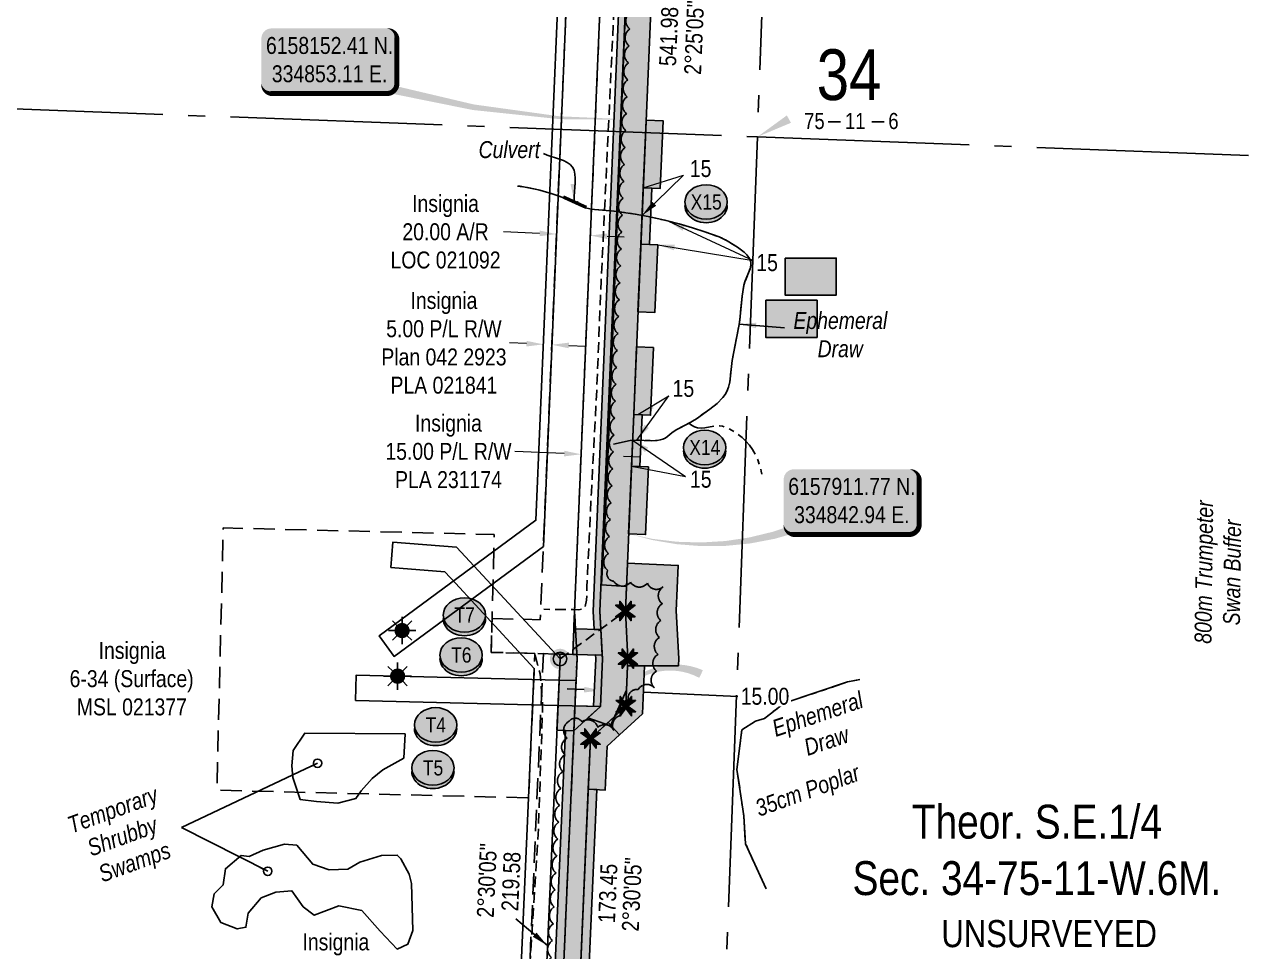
# Model space of a CAD drawing. Extents: x 333963 to 343562, y 6155611 to 6162191.
# Drawn here: x 334486 to 335210, y 6157664 to 6158211 of the extents above; entities that cross this region are included whole.
import ezdxf
from ezdxf.enums import TextEntityAlignment as Align

# ---------------------------------------------------------------- set-up
doc = ezdxf.new("R2010")
doc.units = 0
doc.header["$LTSCALE"] = 5
doc.header["$PDSIZE"] = 0.5
for name, pattern in [('0', [1, 1, 0]), ('DASHDOT2', [12.7, 6.35, -3.175, 0, -3.175]), ('foc-ACCESSROAD', [3.75, 2.5, -1.25]), ('foc-QUARTERLINE', [33, 25, -3, 2, -3]), ('foc-TIELINE', [1.875, 1.25, -0.625]), ('foc-TOPO-ephemeral', [6.25, 3.125, -0.625, 0.625, -0.625, 0.625, -0.625]), ('UG_PIPE', [1.875, 1.25, -0.625])]:
    doc.linetypes.add(name, pattern=pattern)
doc.layers.get('Defpoints').update_dxf_attribs({"color": 9})
for name, color, linetype in [('10', 1, 'Continuous'), ('9', 3, 'Continuous'), ('AS-PIPE-UG', 44, 'UG_PIPE'), ('AS-UNDERLAY-H', 141, 'Continuous'), ('AS-WILDLIFE', 131, 'DASHDOT2'), ('C-SYMBOL', 7, 'Continuous'), ('DETAIL-T', 7, 'Continuous'), ('F-AR', 190, 'foc-ACCESSROAD'), ('F-RW', 190, 'Continuous'), ('F-WS', 190, 'foc-ACCESSROAD'), ('F-WS-S', 8, 'Continuous'), ('Field_Culvert', 7, 'Continuous'), ('L-BD', 7, 'Continuous'), ('L-BD1', 253, 'Continuous'), ('L-MON', 1, 'Continuous'), ('L-QSEC', 8, 'foc-QUARTERLINE'), ('L-SECLBL', 7, 'Continuous'), ('L-TIE', 7, 'foc-TIELINE'), ('L-UNS-T', 3, 'Continuous'), ('P-CROSSINGS', 250, 'Continuous'), ('P-PROPOSED', 10, 'Continuous'), ('P-PROPOSED-H', 21, 'Continuous'), ('P-TEMP-BLUE', 146, 'Continuous'), ('P-TXT', 4, 'Continuous'), ('P-WORKAREA', 113, 'Continuous'), ('P-WORKAREA-H', 111, 'Continuous'), ('T-BUSH', 110, '0'), ('T-BUSH-T', 110, 'Continuous'), ('T-DRAW', 143, 'foc-TOPO-ephemeral'), ('T-WATER-T', 170, 'Continuous'), ('WETLAND', 143, 'Continuous'), ('WETLAND-T', 146, 'Continuous')]:
    doc.layers.add(name, color=color, linetype=linetype)
for name, color, linetype, lineweight in [('AS-GENERAL', 48, 'Continuous', 18), ('F-AR-T', 190, 'Continuous', 9), ('F-RW-T', 190, 'Continuous', 9), ('T-TEXT', 48, 'Continuous', 18), ('T-TIE-T', 201, 'Continuous', 18)]:
    doc.layers.add(name, color=color, linetype=linetype, lineweight=lineweight)
doc.layers.add('P-EXISTINGCUT', color=125, linetype='Continuous', plot=False)
doc.layers.add('P-TEMP-BLUE-H', color=7, linetype='Continuous', true_color=0x99e6ff)
doc.styles.add('175L', font='ARIALN.TTF', dxfattribs={"height": 20})
doc.styles.add('80', font='ARIALN.TTF', dxfattribs={"height": 10})
doc.styles.add('80CG', font='ARIALN.TTF', dxfattribs={"height": 10})
doc.styles.add('80L', font='ARIALN.TTF', dxfattribs={"height": 10})
doc.styles.add('80LS', font='ARIALNI.TTF', dxfattribs={"height": 10})
doc.styles.add('Crossing', font='ARIALN.TTF', dxfattribs={"height": 10})
doc.styles.add('foc-LtypeFont', font='ARIALN.TTF', dxfattribs={"height": 7.35})
doc.styles.add('SIMPLEX', font='ARIALN.TTF')
doc.styles.get("Standard").update_dxf_attribs({"font": 'ARIALN.TTF'})
doc.linetypes.add('foc-TOPO-flowdirection-NOLINE', pattern='A,0,[">",foc-LtypeFont,S=0.3,R=0,X=0,Y=-0.945],-20,[">",foc-LtypeFont,S=0.3,R=0,X=0,Y=-0.945],0', length=20)
doc.dimstyles.new('Compass 5 000', dxfattribs={"dimscale": 5, "dimtxt": 9, "dimasz": 2, "dimexe": 0.2, "dimexo": 0.0625, "dimgap": 0.5, "dimtad": 0, "dimtih": 1, "dimtoh": 1, "dimzin": 0, "dimdsep": 46, "dimtxsty": '80CG', "dimcen": 0.1, "dimse1": 1, "dimse2": 1, "dimclrd": 256, "dimclrt": 256, "dimaunit": 1, "dimadec": 4, "dimazin": 0, "dimtfac": 0.06, "dimtofl": 0, "dimtmove": 0, "dimatfit": 1, "dimfxl": 0.2, "dimtolj": 1, "dimtzin": 0, "dimlwd": -1, "dimarcsym": 0})

# ---------------------------------------------------------------- blocks, each defined once
blk = doc.blocks.new('L-SECLBL')
at = {"layer": '9', "color": 7}
for p, q in [((-5.08, -27.83), (-12.29, -27.83)), ((20.7, -27.83), (13.5, -27.83))]:
    blk.add_line(p, q, dxfattribs=at)
at = {"layer": '10', "color": 2, "style": 'SIMPLEX'}
blk.add_attdef('SEC', text='', height=30, dxfattribs=at).set_placement((0, 0), align=Align.MIDDLE)
at = {"layer": '10', "color": 5, "style": '80L'}
blk.add_attdef('TWP', text='', height=9.5, dxfattribs=at).set_placement((-14.43, -27.37), align=Align.MIDDLE_RIGHT)
blk.add_attdef('RGE', text='', height=9.5, dxfattribs=at).set_placement((3.62, -27.37), align=Align.MIDDLE_CENTER)
blk.add_attdef('MER', text='', height=9.5, dxfattribs=at).set_placement((23.17, -27.37), align=Align.MIDDLE_LEFT)
blk = doc.blocks.new('fdia')
at = {"color": 255, "const_width": 1}
blk.add_lwpolyline([(-0.5, 0, 1), (0.5, 0, 1)], format="xyb", close=True, dxfattribs=at)
blk = doc.blocks.new('Fdiaa')
blk.add_blockref('fdia', (0, 0))
blk = doc.blocks.new('fdib')
at = {"color": 1, "const_width": 1.6}
blk.add_lwpolyline([(-0.4, 0, 1), (0.4, 0, 1)], format="xyb", close=True, dxfattribs=at)
at = {"color": 1}
blk.add_circle((0, 0), 0.8, dxfattribs=at)
blk = doc.blocks.new('Fdibb')
blk.add_blockref('fdib', (0, 0))
blk = doc.blocks.new('fdicc')
for name in ['Fdibb', 'Fdiaa']:
    blk.add_blockref(name, (0, 0))
blk = doc.blocks.new('FDI')
blk.add_blockref('fdicc', (0, 0))
blk = doc.blocks.new('*D63')
at = {"layer": 'Defpoints', "color": 0, "transparency": 16777216}
for p in [(334820.32, 6158086.84), (334798.81, 6158051.42), (334818.79, 6158050.57)]:
    blk.add_point(p, dxfattribs=at)
at = {"layer": 'F-AR-T', "transparency": 16777216}
for p, q in [((334790.35, 6158088.11), (334769.08, 6158089)), ((334830.31, 6158086.42), (334840.3, 6158086))]:
    blk.add_line(p, q, dxfattribs=at)
for points in [[(334790.42, 6158089.77), (334790.28, 6158086.44), (334800.34, 6158087.68)], [(334830.38, 6158088.08), (334830.24, 6158084.75), (334820.32, 6158086.84)]]:
    blk.add_solid(points, dxfattribs=at)
at = {"layer": 'F-AR-T', "transparency": 16777216, "insert": (334734.81, 6158089), "char_height": 10, "attachment_point": 5, "style": '80CG'}
blk.add_mtext('\\A1;Insignia\\P20.00 A/R\\PLOC 021092', dxfattribs=at)
blk = doc.blocks.new('*D64')
at = {"layer": 'Defpoints', "color": 0, "transparency": 16777216}
for p in [(334797.58, 6158022.34), (334790.98, 6157984.38), (334795.97, 6157984.16)]:
    blk.add_point(p, dxfattribs=at)
at = {"layer": 'F-RW-T', "transparency": 16777216}
for p, q in [((334782.6, 6158022.98), (334772.61, 6158023.4)), ((334807.57, 6158021.92), (334817.57, 6158021.5))]:
    blk.add_line(p, q, dxfattribs=at)
for points in [[(334782.67, 6158024.64), (334782.53, 6158021.31), (334792.59, 6158022.56)], [(334807.64, 6158023.59), (334807.5, 6158020.26), (334797.58, 6158022.34)]]:
    blk.add_solid(points, dxfattribs=at)
at = {"layer": 'F-RW-T', "transparency": 16777216, "insert": (334733.87, 6158023.4), "char_height": 10, "attachment_point": 5, "style": '80CG'}
blk.add_mtext('\\A1;Insignia\\P5.00 P/L R/W\\PPlan 042 2923\\PPLA 021841', dxfattribs=at)
blk = doc.blocks.new('GAS')
h = blk.add_hatch(color=255)
h.dxf.hatch_style = 1
edge = h.paths.add_edge_path()
edge.add_arc((0, 0), 0.9, 0, 360)
for p, q in [((0, 0.81), (0, 1.62)), ((-0.81, 0), (-1.62, 0)), ((-0.57, 0.57), (-1.14, 1.14)), ((0.57, 0.57), (1.14, 1.14)), ((1.62, 0), (0.81, 0)), ((-0.57, -0.57), (-1.14, -1.14)), ((0, -0.81), (0, -1.62)), ((1.14, -1.14), (0.57, -0.57))]:
    blk.add_line(p, q)
blk.add_circle((0, 0), 0.8)
blk = doc.blocks.new('TEMP')
h = blk.add_hatch(color=255)
h.dxf.hatch_style = 1
h.paths.add_polyline_path([(0, 0.25), (-0.67, 1.15), (-0.67, 0.67), (-1.15, 0.67), (-0.25, 0), (-1.15, -0.67), (-0.67, -0.67), (-0.67, -1.15), (0, -0.25), (0.67, -1.15), (0.67, -0.67), (1.15, -0.67), (0.25, 0), (1.15, 0.67), (0.67, 0.67), (0.67, 1.15)])
h.paths.add_polyline_path([(0.57, 0.85), (0.57, 0.57), (0.85, 0.57), (0.08, 0), (0.85, -0.57), (0.57, -0.57), (0.57, -0.85), (0, -0.08), (-0.57, -0.85), (-0.57, -0.57), (-0.85, -0.57), (-0.08, 0), (-0.85, 0.57), (-0.57, 0.57), (-0.57, 0.85), (0, 0.08)], flags=16)
h = blk.add_hatch(color=1)
h.dxf.hatch_style = 1
h.paths.add_polyline_path([(0, 0.08), (-0.57, 0.85), (-0.57, 0.57), (-0.85, 0.57), (-0.08, 0), (-0.85, -0.57), (-0.57, -0.57), (-0.57, -0.85), (0, -0.08), (0.57, -0.85), (0.57, -0.57), (0.85, -0.57), (0.08, 0), (0.85, 0.57), (0.57, 0.57), (0.57, 0.85)])
at = {"color": 1}
for p, q in [((-0.08, 0), (0.08, 0)), ((0, 0.08), (0, -0.08))]:
    blk.add_line(p, q, dxfattribs=at)
at = {"color": 255, "flags": 128}
blk.add_lwpolyline([(-0.25, 0), (-1.15, 0.67), (-0.67, 0.67), (-0.67, 1.15), (0, 0.25), (0.67, 1.15), (0.67, 0.67), (1.15, 0.67), (0.25, 0), (1.15, -0.67), (0.67, -0.67), (0.67, -1.15), (0, -0.25), (-0.67, -1.15), (-0.67, -0.67), (-1.15, -0.67)], close=True, dxfattribs=at)
at = {"color": 1, "flags": 128}
blk.add_lwpolyline([(-0.08, 0), (-0.85, 0.57), (-0.57, 0.57), (-0.57, 0.85), (0, 0.08), (0.57, 0.85), (0.57, 0.57), (0.85, 0.57), (0.08, 0), (0.85, -0.57), (0.57, -0.57), (0.57, -0.85), (0, -0.08), (-0.57, -0.85), (-0.57, -0.57), (-0.85, -0.57)], close=True, dxfattribs=at)
blk = doc.blocks.new('*D88')
at = {"layer": 'Defpoints', "color": 0, "transparency": 16777216}
for p in [(334814.97, 6157960.18), (334829.85, 6157957.02), (334829.95, 6157959.55)]:
    blk.add_point(p, dxfattribs=at)
at = {"layer": 'F-RW-T', "transparency": 16777216}
for p, q in [((334804.87, 6157958.08), (334775.64, 6157959.31)), ((334839.84, 6157956.6), (334849.83, 6157956.18))]:
    blk.add_line(p, q, dxfattribs=at)
for points in [[(334804.94, 6157959.74), (334804.8, 6157956.41), (334814.86, 6157957.65)], [(334839.91, 6157958.26), (334839.77, 6157954.93), (334829.85, 6157957.02)]]:
    blk.add_solid(points, dxfattribs=at)
at = {"layer": 'F-RW-T', "transparency": 16777216, "insert": (334736.56, 6157959.31), "char_height": 10, "attachment_point": 5, "style": '80CG'}
blk.add_mtext('\\A1;Insignia\\P15.00 P/L R/W\\PPLA 231174', dxfattribs=at)
blk = doc.blocks.new('xing2')
h = blk.add_hatch(color=50)
h.dxf.hatch_style = 1
edge = h.paths.add_edge_path()
edge.add_ellipse((0, 0), major_axis=(-12.5, 0), ratio=0.816297, start_angle=0, end_angle=360)
h = blk.add_hatch(color=250)
h.dxf.hatch_style = 1
edge = h.paths.add_edge_path()
edge.add_ellipse((0, -2.05), major_axis=(-12.5, 0), ratio=0.816297, start_angle=0, end_angle=180)
edge.add_line((12.5, -2.05), (12.5, 0))
edge.add_ellipse((0, 0), major_axis=(-12.5, 0), ratio=0.816297, start_angle=0, end_angle=180, ccw=False)
edge.add_line((-12.5, 0), (-12.5, -2.05))
at = {"color": 250}
blk.add_ellipse((0, 0), major_axis=(-12.5, 0), ratio=0.816297, dxfattribs=at)
blk.add_ellipse((0, -2.05), major_axis=(-12.5, 0), ratio=0.816297, start_param=0, end_param=3.141593, dxfattribs=at)
at = {"color": 250, "style": 'Crossing'}
blk.add_attdef('CROSSING', text='', height=9, dxfattribs=at).set_placement((0.09, 0.02), align=Align.MIDDLE_CENTER)
at = {"color": 250, "style": 'Crossing', "flags": 1}
for tag, p in [('OWNER', (0.09, -12.49)), ('DESCRIPTION', (0.09, -25.77)), ('LOCATION', (0.09, -39.3)), ('DWG_REF', (0.09, -52.84))]:
    blk.add_attdef(tag, text='', height=9, dxfattribs=at).set_placement(p, align=Align.MIDDLE_CENTER)
blk = doc.blocks.new('Well_proximity')
h = blk.add_hatch(color=191)
h.dxf.hatch_style = 1
edge = h.paths.add_edge_path()
edge.add_ellipse((0, 0), major_axis=(-12.5, 0), ratio=0.816297, start_angle=0, end_angle=360)
h = blk.add_hatch(color=250)
h.dxf.hatch_style = 1
edge = h.paths.add_edge_path()
edge.add_ellipse((0, -2.05), major_axis=(-12.5, 0), ratio=0.816297, start_angle=0, end_angle=180)
edge.add_line((12.5, -2.05), (12.5, 0))
edge.add_ellipse((0, 0), major_axis=(-12.5, 0), ratio=0.816297, start_angle=0, end_angle=180, ccw=False)
edge.add_line((-12.5, 0), (-12.5, -2.05))
at = {"color": 250}
blk.add_ellipse((0, 0), major_axis=(-12.5, 0), ratio=0.816297, dxfattribs=at)
blk.add_ellipse((0, -2.05), major_axis=(-12.5, 0), ratio=0.816297, start_param=0, end_param=3.141593, dxfattribs=at)
at = {"color": 250, "style": '80L'}
blk.add_attdef('CROSSING', text='', height=9, dxfattribs=at).set_placement((0.09, 0.02), align=Align.MIDDLE_CENTER)
blk = doc.blocks.new('*U103')
h = blk.add_hatch(color=254)
edge = h.paths.add_edge_path()
edge.add_line((-34, -20), (34, -20))
edge.add_arc((34, -14), 6, 270, 360)
edge.add_line((40, -14), (40, 12.5))
edge.add_arc((34, 12.5), 6, 0, 90)
edge.add_line((34, 18.5), (-34, 18.5))
edge.add_arc((-34, 12.5), 6, 90, 180)
edge.add_line((-40, 12.5), (-40, -14))
edge.add_arc((-34, -14), 6, 180, 270)
at = {"color": 1, "flags": 128}
blk.add_lwpolyline([(-34, -20, 3, 3, 0), (34, -20, 3, 3, 0.414214), (40, -14, 3, 3, 0), (40, 12.5, 3, 0, 0.414214), (34, 18.5, 0, 0, 0), (-34, 18.5, 0, 0, 0.414214), (-40, 12.5, 0, 0, 0), (-40, -14, 0, 3, 0.414214)], format="xyseb", close=True, dxfattribs=at)
blk.add_lwpolyline([(-27.2, -12.12, 0, 10, 0), (0, 0, 5, 5, 0)], format="xyseb", dxfattribs=at)
at = {"color": 1, "style": '80'}
blk.add_attdef('ENTER_TEXT_001', (-36.33, -5), '', height=10, dxfattribs=at)
blk = doc.blocks.new('*D106')
at = {"layer": 'Defpoints', "color": 0, "transparency": 16777216}
for p in [(334827.07, 6157828.2), (334842.05, 6157827.55), (334841.62, 6157817.56)]:
    blk.add_point(p, dxfattribs=at)
at = {"layer": 'P-TXT', "transparency": 16777216}
for p, q in [((334816.65, 6157818.65), (334806.66, 6157819.08)), ((334851.61, 6157817.12), (334907.43, 6157814.69))]:
    blk.add_line(p, q, dxfattribs=at)
for points in [[(334816.72, 6157820.31), (334816.57, 6157816.98), (334826.64, 6157818.21)], [(334851.68, 6157818.79), (334851.54, 6157815.46), (334841.62, 6157817.56)]]:
    blk.add_solid(points, dxfattribs=at)
at = {"layer": 'P-TXT', "transparency": 16777216, "insert": (334923.37, 6157814.69), "char_height": 10, "attachment_point": 5, "style": '80CG', "bg_fill": 3, "box_fill_scale": 1.1, "bg_fill_color": 256, "bg_fill_true_color": 13158600, "bg_fill_transparency": 0}
blk.add_mtext('\\A1;15.00', dxfattribs=at)

msp = doc.modelspace()

# ---------------------------------------------------------------- hatches: boundary and pattern name
at = {"layer": 'AS-UNDERLAY-H'}
h = msp.add_hatch(color=256, dxfattribs=at)
h.dxf.hatch_style = 1
h.paths.add_polyline_path([(334935.18, 6158073.553), (334965.416, 6158073.553), (334965.416, 6158051.629), (334935.18, 6158051.629)])
h = msp.add_hatch(color=256, dxfattribs=at)
h.dxf.hatch_style = 1
h.paths.add_polyline_path([(334923.842, 6158048.625), (334954.079, 6158048.625), (334954.079, 6158026.701), (334923.842, 6158026.701)])
at = {"layer": 'P-PROPOSED-H'}
h = msp.add_hatch(color=256, dxfattribs=at)
h.dxf.hatch_style = 1
h.paths.add_polyline_path([(334325.624, 6159871.633), (334306.486, 6159871.633), (334349.528, 6159817.342), (334343.035, 6159761.142), (334445.586, 6159631.779), (334464.13, 6159560.192), (334477.582, 6159144.91), (334543.287, 6159056.484), (334602.612, 6158980.513), (334879.63, 6158661.471), (334916.069, 6158590.589), (334924.31, 6158500.382), (334931.7, 6158489.399), (335023.763, 6158442.224), (335002.334, 6158400.404), (334979.105, 6158412.307), (334849.518, 6158422.713), (334825.962, 6157865.02), (334827.45, 6157836.905), (334826.222, 6157808.707), (334810.568, 6157794.359), (334802.819, 6157617.006), (334796.478, 6157481.833), (334809.564, 6157460.954), (334844.443, 6157446.035), (334936.395, 6157406.75), (334933.024, 6156678.912), (335227.411, 6156588.482), (335734.475, 6156568.783), (335731.002, 6156479.281), (335850.391, 6156405.013), (336194.383, 6156220.051), (336263.176, 6156188.614), (336281.397, 6156180.287), (336307.845, 6156190.145), (336326.46, 6156181.639), (336352.622, 6156169.821), (336273.369, 6155994.416), (336300.702, 6155982.066), (336386.132, 6156171.14), (336332.664, 6156195.293), (336308.428, 6156206.367), (336281.981, 6156196.509), (336201.056, 6156233.49), (335857.948, 6156417.978), (335746.326, 6156487.411), (335750.042, 6156583.187), (335229.946, 6156603.392), (334948.073, 6156689.978), (334951.413, 6157411.206), (334816.374, 6157468.914), (334806.612, 6157484.49), (334812.807, 6157616.553), (334820.363, 6157789.774), (334841.243, 6157808.912), (334842.465, 6157836.975), (334840.976, 6157865.1), (334863.844, 6158406.517), (334974.925, 6158397.597), (335008.841, 6158380.218), (335043.949, 6158448.732), (334941.983, 6158500.982), (334938.896, 6158505.569), (334930.738, 6158594.854), (334892.107, 6158670.001), (334614.192, 6158990.051), (334555.218, 6159065.573), (334492.419, 6159150.085), (334479.065, 6159562.341), (334459.308, 6159638.61), (334358.646, 6159765.591), (334365.139, 6159821.791)])
at = {"layer": 'P-TEMP-BLUE-H'}
h = msp.add_hatch(color=256, dxfattribs=at)
h.dxf.hatch_style = 1
h.paths.add_polyline_path([(334851.534, 6158115.061), (334853.221, 6158155.018), (334863.211, 6158154.596), (334861.523, 6158114.639)])
h = msp.add_hatch(color=256, dxfattribs=at)
h.dxf.hatch_style = 1
h.paths.add_polyline_path([(334856.528, 6158114.85), (334851.534, 6158115.061), (334850.089, 6158081.799), (334855.123, 6158081.587)])
h = msp.add_hatch(color=256, dxfattribs=at)
h.dxf.hatch_style = 1
h.paths.add_polyline_path([(334848.401, 6158041.843), (334850.089, 6158081.799), (334860.078, 6158081.377), (334858.39, 6158041.421)])
h = msp.add_hatch(color=256, dxfattribs=at)
h.dxf.hatch_style = 1
h.paths.add_polyline_path([(334845.879, 6157981.173), (334847.566, 6158021.129), (334857.555, 6158020.707), (334855.868, 6157980.751)])
h = msp.add_hatch(color=256, dxfattribs=at)
h.dxf.hatch_style = 1
h.paths.add_polyline_path([(334845.879, 6157981.173), (334850.873, 6157980.962), (334849.583, 6157950.414), (334844.588, 6157950.625)])
h = msp.add_hatch(color=256, dxfattribs=at)
h.dxf.hatch_style = 1
h.paths.add_polyline_path([(334842.901, 6157910.668), (334844.588, 6157950.625), (334854.577, 6157950.203), (334852.89, 6157910.246)])
h = msp.add_hatch(color=256, dxfattribs=at)
h.dxf.hatch_style = 1
h.paths.add_polyline_path([(334842.28, 6157832.733), (334842.465, 6157836.975), (334840.976, 6157865.1), (334842.168, 6157893.323), (334872.135, 6157892.057), (334871.004, 6157865.26), (334872.493, 6157837.116), (334872.306, 6157832.807)])
h = msp.add_hatch(color=256, dxfattribs=at)
h.dxf.hatch_style = 1
h.paths.add_polyline_path([(334842.28, 6157832.733), (334841.243, 6157808.912), (334830.803, 6157799.343), (334837.558, 6157791.972), (334851.051, 6157804.339), (334852.289, 6157832.758)])
h = msp.add_hatch(color=256, dxfattribs=at)
h.dxf.hatch_style = 1
h.paths.add_polyline_path([(334811.211, 6157809.075), (334826.222, 6157808.707), (334810.568, 6157794.359)])
h = msp.add_hatch(color=256, dxfattribs=at)
h.dxf.hatch_style = 1
h.paths.add_polyline_path([(334819.056, 6157759.828), (334829.045, 6157759.392), (334830.171, 6157785.202), (334837.558, 6157791.972), (334830.803, 6157799.343), (334820.363, 6157789.774)])
h = msp.add_hatch(color=256, dxfattribs=at)
h.dxf.hatch_style = 1
h.paths.add_polyline_path([(334817.8, 6157616.327), (334824.051, 6157759.61), (334819.056, 6157759.828), (334812.807, 6157616.553)])
h.paths.add_polyline_path([(334815.926, 6157576.37), (334810.933, 6157576.605), (334808.202, 6157518.384), (334813.195, 6157518.149)])
at = {"layer": 'P-WORKAREA-H'}
h = msp.add_hatch(color=256, dxfattribs=at)
h.dxf.hatch_style = 1
h.paths.add_polyline_path([(334953.068, 6158414.398), (334849.518, 6158422.713), (334825.962, 6157865.02), (334826.54, 6157854.097), (334822.53, 6157854.196), (334821.958, 6157864.999), (334845.697, 6158427.032), (334955.043, 6158418.251)])
h = msp.add_hatch(color=256, dxfattribs=at)
h.dxf.hatch_style = 1
h.paths.add_polyline_path([(334827.335, 6157839.076), (334809.874, 6157839.505), (334810.507, 6157854.491), (334826.54, 6157854.097)])
h = msp.add_hatch(color=256, dxfattribs=at)
h.dxf.hatch_style = 1
h.paths.add_polyline_path([(334812.298, 6157839.446), (334812.436, 6157836.835), (334810.568, 6157794.359), (334800.579, 6157794.796), (334802.427, 6157836.788), (334802.273, 6157839.692)])
h = msp.add_hatch(color=256, dxfattribs=at)
h.dxf.hatch_style = 1
h.paths.add_polyline_path([(334827.335, 6157839.076), (334823.325, 6157839.175), (334823.447, 6157836.886), (334822.224, 6157808.805), (334826.222, 6157808.707), (334827.45, 6157836.905)])
h = msp.add_hatch(color=256, dxfattribs=at)
h.dxf.hatch_style = 1
h.paths.add_polyline_path([(334810.568, 6157794.359), (334802.819, 6157617.006), (334796.478, 6157481.833), (334809.564, 6157460.954), (334896.568, 6157423.765), (334894.604, 6157419.168), (334806.159, 6157456.973), (334791.411, 6157480.504), (334797.825, 6157617.232), (334805.574, 6157794.578)])

# ---------------------------------------------------------------- linework, layer by layer
at = {"layer": 'AS-GENERAL', "const_width": 2, "flags": 128}
msp.add_lwpolyline([(334804.308, 6158109.602), (334817.922, 6158103.433)], dxfattribs=at)
at = {"layer": 'AS-PIPE-UG', "flags": 128}
for points in [[(334870.352, 6158427.056), (334862.011, 6158427.58), (334856.529, 6158427.992), (334850.117, 6158428.54), (334845.165, 6158428.525), (334842.782, 6158425.8), (334842.718, 6158418.823), (334842.432, 6158409.027), (334841.184, 6158368.578), (334838.633, 6158312.791), (334834.738, 6158231.108), (334830.648, 6158144.079), (334826.695, 6158059.951), (334824.027, 6157995.352), (334820.902, 6157935.238), (334818.257, 6157879.087), (334818.058, 6157871.553), (334816.826, 6157866.566), (334813.552, 6157865.699), (334810.016, 6157865.917), (334792.817, 6157866.127)], [(334787.671, 6157839.032), (334790.639, 6157828.045), (334792.077, 6157810.126), (334792.059, 6157805.933), (334789.671, 6157737.723), (334783.017, 6157628.693), (334781.319, 6157617.792), (334774.318, 6157609.163), (334764.41, 6157600.77), (334755.326, 6157592.623)]]:
    msp.add_lwpolyline(points, dxfattribs=at)
at = {"layer": 'AS-UNDERLAY-H'}
for points in [[(334935.18, 6158073.553), (334965.416, 6158073.553), (334965.416, 6158051.629), (334935.18, 6158051.629)], [(334923.842, 6158048.625), (334954.079, 6158048.625), (334954.079, 6158026.701), (334923.842, 6158026.701)]]:
    msp.add_lwpolyline(points, close=True, dxfattribs=at)
at = {"layer": 'DETAIL-T', "flags": 128}
for points in [[(334853.221, 6158155.018, 0, 5, -0.07062), (334701.132, 6158173.567, 0, 0, 0)], [(334842.901, 6157910.668, 0, 5, 0.1569303), (334942.307, 6157914.09, 0, 0, 0)], [(334885.65, 6157827.883, 4.999, 0, 0.4239248), (334833.732, 6157808.809, 0, 0, 0)]]:
    msp.add_lwpolyline(points, format="xyseb", dxfattribs=at)
at = {"layer": 'F-AR', "flags": 128}
msp.add_lwpolyline([(334762.287, 6157860.677), (334790.725, 6157859.978), (334816.09, 6158460.503), (334897.865, 6158453.936), (334944.288, 6158430.148), (334835.191, 6158438.909), (334809.874, 6157839.505), (334761.773, 6157840.688)], close=True, dxfattribs=at)
msp.add_lwpolyline([(334844.443, 6157446.035), (334809.564, 6157460.954), (334796.478, 6157481.833), (334802.819, 6157617.006), (334812.436, 6157836.835), (334812.298, 6157839.446), (334810.948, 6157864.94), (334809.874, 6157839.505), (334792.544, 6157839.931), (334782.843, 6157617.91), (334775.151, 6157453.925), (334836.579, 6157427.65)], dxfattribs=at)
at = {"layer": 'F-RW'}
msp.add_lwpolyline([(334826.277, 6158519.395), (334826.1, 6158459.699), (334816.09, 6158460.503), (334792.553, 6157903.268), (334704.468, 6157838.284), (334695.565, 6157850.353), (334788.2, 6157918.66), (334811.107, 6158460.997), (334811.272, 6158516.937)], close=True, dxfattribs=at)
at = {"layer": 'F-RW', "flags": 128}
for points in [[(334979.064, 6158465.129), (334953.068, 6158414.398), (334849.518, 6158422.713), (334825.962, 6157865.02), (334827.45, 6157836.905), (334826.222, 6157808.707), (334801.235, 6157809.32), (334681.724, 6157812.251), (334682.092, 6157827.243), (334801.602, 6157824.313), (334811.88, 6157824.06), (334812.436, 6157836.835), (334810.948, 6157864.94), (334835.191, 6158438.909), (334944.288, 6158430.148), (334965.717, 6158471.968)], [(334406.196, 6157259.363), (334483.691, 6157331.029), (334792.831, 6157617.458), (334802.414, 6157836.784), (334751.634, 6157891.673), (334741.382, 6157902.755), (334703.774, 6157905.819), (334702.556, 6157890.872), (334734.341, 6157888.282), (334740.626, 6157881.488), (334787.158, 6157831.19), (334778.117, 6157624.27), (334473.509, 6157342.04), (334384.973, 6157260.164)]]:
    msp.add_lwpolyline(points, dxfattribs=at)
at = {"layer": 'F-WS', "flags": 128}
msp.add_lwpolyline([(334787.546, 6157840.054), (334761.773, 6157840.688), (334763.56, 6157910.27), (334603.64, 6157914.19), (334599.84, 6157759.27), (334783.84, 6157754.75)], close=True, dxfattribs=at)
at = {"layer": 'Field_Culvert'}
msp.add_point((334812.898, 6158106.709), dxfattribs=at)
at = {"layer": 'L-QSEC'}
for p, q in [((334949.767, 6158969.145), (334918.888, 6158145.123)), ((334918.888, 6158145.123), (334888.763, 6157341.201))]:
    msp.add_line(p, q, dxfattribs=at)
at = {"layer": 'L-QSEC', "flags": 128}
for points in [[(334113.298, 6158175.533), (334918.888, 6158145.123)], [(334918.888, 6158145.123), (335724.464, 6158114.713)]]:
    msp.add_lwpolyline(points, dxfattribs=at)
at = {"layer": 'L-SECLBL', "flags": 128}
msp.add_lwpolyline([(334918.888, 6158145.123, 0, 4.999, 0), (334937.478, 6158155.583, 0, 0, 0)], format="xyseb", dxfattribs=at)
at = {"layer": 'L-TIE'}
msp.add_line((334802.414, 6157836.784), (334840.976, 6157865.1), dxfattribs=at)
at = {"layer": 'P-EXISTINGCUT', "flags": 128}
msp.add_lwpolyline([(334818.88, 6157801.977), (334832.185, 6157797.254), (334841.654, 6157818.37), (334842.465, 6157836.975), (334840.976, 6157865.1), (334841.59, 6157879.634), (334826.968, 6157880.501), (334829.887, 6157935.989), (334834.771, 6158060.67), (334840.577, 6158211.036), (334825.962, 6157865.02), (334827.45, 6157836.905), (334826.222, 6157808.707)], close=True, dxfattribs=at)
at = {"layer": 'P-PROPOSED', "flags": 128}
for points in [[(334849.518, 6158422.713), (334825.962, 6157865.02), (334827.45, 6157836.905), (334826.222, 6157808.707), (334810.568, 6157794.359), (334802.819, 6157617.006), (334796.478, 6157481.833), (334809.564, 6157460.954), (334844.443, 6157446.035), (334936.395, 6157406.75), (334933.024, 6156678.912)], [(334948.073, 6156689.978), (334951.413, 6157411.206), (334816.374, 6157468.914), (334806.612, 6157484.49), (334812.807, 6157616.553), (334820.363, 6157789.774), (334841.243, 6157808.912), (334842.465, 6157836.975), (334840.976, 6157865.1), (334863.844, 6158406.517)]]:
    msp.add_lwpolyline(points, dxfattribs=at)
at = {"layer": 'P-TEMP-BLUE', "flags": 128}
for points in [[(334851.534, 6158115.061), (334853.221, 6158155.018), (334863.211, 6158154.596), (334861.523, 6158114.639)], [(334856.528, 6158114.85), (334851.534, 6158115.061), (334850.089, 6158081.799), (334855.123, 6158081.587)], [(334848.401, 6158041.843), (334850.089, 6158081.799), (334860.078, 6158081.377), (334858.39, 6158041.421)], [(334845.879, 6157981.173), (334847.566, 6158021.129), (334857.555, 6158020.707), (334855.868, 6157980.751)], [(334845.879, 6157981.173), (334850.873, 6157980.962), (334849.583, 6157950.414), (334844.588, 6157950.625)], [(334842.901, 6157910.668), (334844.588, 6157950.625), (334854.577, 6157950.203), (334852.89, 6157910.246)], [(334842.28, 6157832.733), (334842.465, 6157836.975), (334840.976, 6157865.1), (334842.168, 6157893.323), (334872.135, 6157892.057), (334871.004, 6157865.26), (334872.493, 6157837.116), (334872.306, 6157832.807)], [(334842.28, 6157832.733), (334841.243, 6157808.912), (334830.803, 6157799.343), (334837.558, 6157791.972), (334851.051, 6157804.339), (334852.289, 6157832.758)], [(334811.211, 6157809.075), (334826.222, 6157808.707), (334810.568, 6157794.359)], [(334819.056, 6157759.828), (334829.045, 6157759.392), (334830.171, 6157785.202), (334837.558, 6157791.972), (334830.803, 6157799.343), (334820.363, 6157789.774)], [(334812.807, 6157616.553), (334819.056, 6157759.828), (334824.051, 6157759.61), (334817.8, 6157616.327)]]:
    msp.add_lwpolyline(points, close=True, dxfattribs=at)
for points in [[(334872.135, 6157892.057), (334842.168, 6157893.323)], [(334830.803, 6157799.343), (334837.558, 6157791.972)]]:
    msp.add_lwpolyline(points, dxfattribs=at)
at = {"layer": 'P-WORKAREA', "flags": 128}
for points in [[(334953.068, 6158414.398), (334849.518, 6158422.713), (334825.962, 6157865.02), (334826.54, 6157854.097), (334822.53, 6157854.196), (334821.958, 6157864.999), (334845.697, 6158427.032), (334955.043, 6158418.251)], [(334827.335, 6157839.076), (334809.874, 6157839.505), (334810.507, 6157854.491), (334826.54, 6157854.097)], [(334812.298, 6157839.446), (334812.436, 6157836.835), (334810.568, 6157794.359), (334800.579, 6157794.796), (334802.427, 6157836.788), (334802.273, 6157839.692)], [(334810.568, 6157794.359), (334802.819, 6157617.006), (334796.478, 6157481.833), (334809.564, 6157460.954), (334896.568, 6157423.765), (334894.604, 6157419.168), (334806.159, 6157456.973), (334791.411, 6157480.504), (334797.825, 6157617.232), (334805.574, 6157794.578)]]:
    msp.add_lwpolyline(points, close=True, dxfattribs=at)
msp.add_lwpolyline([(334827.335, 6157839.076), (334823.325, 6157839.175), (334823.447, 6157836.886), (334822.224, 6157808.805), (334826.222, 6157808.707), (334827.45, 6157836.905), (334827.335, 6157839.076), (334823.325, 6157839.175)], dxfattribs=at)
at = {"layer": 'T-BUSH', "flags": 128}
msp.add_lwpolyline([(335093.852, 6158355.341, 0.5205671), (335084.875, 6158359.742, 0.5205671), (335075.898, 6158364.144, 0.5205671), (335066.921, 6158368.546, 0.5205671), (335057.944, 6158372.947, 0.5205671), (335048.967, 6158377.349, 0.5205671), (335039.99, 6158381.75, 0.5205671), (335031.013, 6158386.152, 0.5205671), (335022.036, 6158390.553, 0.5205671), (335016.602, 6158383.714, 0.5205671), (335011.772, 6158374.96, 0.5205671), (335006.942, 6158366.206, 0.5205671), (334999.943, 6158361.691, 0.5205671), (334991.205, 6158366.55, 0.5205671), (334982.467, 6158371.409, 0.5205671), (334973.73, 6158376.268, 0.5205671), (334964.992, 6158381.128, 0.5205671), (334956.254, 6158385.987, 0.5205671), (334947.516, 6158390.846, 0.5205671), (334942.258, 6158384.162, 0.5205671), (334937.662, 6158375.283, 0.5205671), (334933.065, 6158366.404, 0.5205671), (334928.469, 6158357.525, 0.5205671), (334923.872, 6158348.647, 0.5205671), (334916.636, 6158346.799, 0.5205671), (334909.486, 6158353.787, 0.5205671), (334910.758, 6158362.665, 0.5205671), (334915.269, 6158371.588, 0.5205671), (334919.779, 6158380.511, 0.5205671), (334924.29, 6158389.433, 0.5205671), (334928.8, 6158398.356, 0.5205671), (334929.85, 6158405.572, 0.5205671), (334920.025, 6158407.422, 0.5205671), (334910.199, 6158409.273, 0.5205671), (334900.374, 6158411.124, 0.5205671), (334890.549, 6158412.974, 0.5205671), (334880.724, 6158414.825, 0.5205671), (334870.898, 6158416.676, 0.5205671), (334861.705, 6158414.329, 0.5205671), (334854.558, 6158408.122, 0.5205671), (334852.402, 6158398.522, 0.5205671), (334852.056, 6158388.53, 0.5205671), (334851.711, 6158378.538, 0.5205671), (334851.365, 6158368.545, 0.5205671), (334850.879, 6158358.559, 0.5205671), (334850.377, 6158348.574, 0.5205671), (334849.875, 6158338.589, 0.5205671), (334849.373, 6158328.603, 0.5205671), (334848.871, 6158318.618, 0.5205671), (334848.369, 6158308.632, 0.5205671), (334847.867, 6158298.647, 0.5205671), (334847.365, 6158288.661, 0.5205671), (334846.863, 6158278.676, 0.5205671), (334846.361, 6158268.691, 0.5205671), (334845.859, 6158258.705, 0.5205671), (334845.357, 6158248.72, 0.5205671), (334844.855, 6158238.734, 0.5205671), (334844.367, 6158228.748, 0.5205671), (334843.982, 6158218.758, 0.5205671), (334843.596, 6158208.767, 0.5205671), (334843.21, 6158198.777, 0.5205671), (334842.824, 6158188.786, 0.5205671), (334842.439, 6158178.795, 0.5205671), (334842.053, 6158168.805, 0.5205671), (334841.667, 6158158.814, 0.5205671), (334841.281, 6158148.824, 0.5205671), (334840.896, 6158138.833, 0.5205671), (334840.51, 6158128.842, 0.5205671), (334840.124, 6158118.852, 0.5205671), (334839.738, 6158108.861, 0.5205671), (334839.352, 6158098.871, 0.5205671), (334838.967, 6158088.88, 0.5205671), (334838.581, 6158078.89, 0.5205671), (334838.195, 6158068.899, 0.5205671), (334837.809, 6158058.908, 0.5205671), (334837.417, 6158048.918, 0.5205671), (334837.026, 6158038.928, 0.5205671), (334836.635, 6158028.937, 0.5205671), (334836.243, 6158018.947, 0.5205671), (334835.852, 6158008.957, 0.5205671), (334835.461, 6157998.966, 0.5205671), (334835.069, 6157988.976, 0.5205671), (334834.678, 6157978.985, 0.5205671), (334834.287, 6157968.995, 0.5205671), (334833.895, 6157959.005, 0.5205671), (334833.504, 6157949.014, 0.5205671), (334833.113, 6157939.024, 0.5205671), (334832.635, 6157929.038, 0.5205671), (334832.11, 6157919.053, 0.5205671), (334831.585, 6157909.069, 0.5205671), (334831.059, 6157899.085, 0.5205671), (334830.534, 6157889.101, 0.5205671), (334834.02, 6157882.703, 0.5205671), (334844.001, 6157882.11, 0.5205671), (334853.981, 6157881.518, 0.5205671), (334863.23, 6157879.314, 0.5205671), (334862.747, 6157869.38, 0.5205671), (334861.906, 6157859.418, 0.5205671), (334861.065, 6157849.455, 0.5205671), (334860.224, 6157839.492, 0.5205671), (334859.383, 6157829.53, 0.5205671), (334858.126, 6157819.679, 0.5205671), (334848.542, 6157818.725, 0.5205671), (334842.614, 6157812.572, 0.5205671), (334838.523, 6157803.449, 0.5205671), (334834.153, 6157794.509, 0.5205671), (334824.727, 6157796.345, 0.5205671), (334815.305, 6157799.689, 0.5205671), (334807.763, 6157799.994, 0.5205671), (334806.55, 6157790.07, 0.5205671), (334805.336, 6157780.146, 0.5205671), (334804.122, 6157770.222, 0.5205671), (334802.909, 6157760.298, 0.5205671), (334802.146, 6157750.334, 0.5205671), (334801.619, 6157740.35, 0.5205671), (334801.093, 6157730.366, 0.5205671), (334800.566, 6157720.382, 0.5205671), (334800.04, 6157710.398, 0.5205671), (334799.513, 6157700.414, 0.5205671), (334798.987, 6157690.43, 0.5205671), (334798.46, 6157680.445, 0.5205671), (334797.934, 6157670.461, 0.5205671), (334797.371, 6157660.479, 0.5205671), (334796.76, 6157650.5, 0.5205671), (334796.15, 6157640.52, 0.5205671), (334795.539, 6157630.541, 0.5205671), (334794.928, 6157620.562, 0.5205671), (334790.454, 6157612.288, 0.5205671), (334783.131, 6157605.482, 0.5205671), (334775.808, 6157598.675, 0.5205671), (334768.485, 6157591.868, 0.5205671), (334760.16, 6157584.13, 0.5205671)], format="xyb", dxfattribs=at)
at = {"layer": 'T-DRAW', "flags": 128}
for points in [[(334833.902, 6157963.696), (334843.771, 6157965.78), (334847.665, 6157966.083), (334856.158, 6157965.685), (334859.671, 6157965.798), (334861.492, 6157966.092), (334863.104, 6157966.57), (334864.539, 6157967.241), (334865.812, 6157968.114), (334867.413, 6157969.567), (334869.187, 6157970.952), (334871.289, 6157972.303), (334879.582, 6157976.65), (334882.858, 6157978.678), (334890.803, 6157984.228), (334895.097, 6157987.677), (334898.515, 6157991.236), (334899.808, 6157993.015), (334900.839, 6157994.818), (334901.845, 6157997.371), (334902.566, 6158000.443), (334904.053, 6158013.083), (334908.132, 6158034.21), (334908.728, 6158038.971), (334909.814, 6158051.107), (334910.909, 6158057.609), (334911.69, 6158060.089), (334914.56, 6158067.188), (334915.001, 6158069.279), (334914.953, 6158071.043), (334914.521, 6158072.492), (334913.74, 6158073.954), (334912.608, 6158075.433), (334911.119, 6158076.938), (334907.159, 6158079.982), (334900.949, 6158083.784), (334898.774, 6158084.934), (334896.235, 6158086.034), (334887.773, 6158089.006), (334880.541, 6158091.419), (334872.722, 6158093.679), (334864.169, 6158095.831), (334854.395, 6158097.999), (334846.752, 6158099.504), (334834.348, 6158101.263), (334822.776, 6158102.205), (334819.959, 6158102.638), (334817.495, 6158103.243), (334814.083, 6158104.565), (334807.768, 6158107.768), (334805.139, 6158108.938), (334797.759, 6158111.558), (334790.406, 6158113.621), (334783.194, 6158115.147), (334776.978, 6158116.023), (334777.847, 6158116.267)], [(334878.411, 6157976.055), (334880.068, 6157974.82), (334881.79, 6157973.816), (334883.541, 6157973.222), (334885.613, 6157973.062), (334887.904, 6157973.284), (334894.557, 6157974.442), (334896.538, 6157974.478), (334898.23, 6157974.195), (334901.066, 6157973.179), (334904.01, 6157971.708), (334906.973, 6157969.826), (334909.796, 6157967.634), (334912.118, 6157965.439), (334914.209, 6157963.024), (334916.069, 6157960.388), (334917.699, 6157957.531), (334919.098, 6157954.454), (334920.267, 6157951.156), (334921.205, 6157947.637), (334921.912, 6157943.898)], [(334924.032, 6157700.966), (334921.663, 6157706.152), (334911.857, 6157727.691), (334910.838, 6157744.22), (334906.816, 6157771.554), (334909.711, 6157794.836), (334917.746, 6157800.108), (334923.112, 6157801.69), (334934.695, 6157810.61), (334972.126, 6157823.235), (334979.405, 6157824.737)]]:
    msp.add_lwpolyline(points, dxfattribs=at)
at = {"layer": 'T-DRAW', "linetype": 'foc-TOPO-flowdirection-NOLINE', "flags": 128}
for points in [[(334833.902, 6157963.696), (334843.771, 6157965.78), (334847.665, 6157966.083), (334856.158, 6157965.685), (334859.671, 6157965.798), (334861.492, 6157966.092), (334863.104, 6157966.57), (334864.539, 6157967.241), (334865.812, 6157968.114), (334867.413, 6157969.567), (334869.187, 6157970.952), (334871.289, 6157972.303), (334879.582, 6157976.65), (334882.858, 6157978.678), (334890.803, 6157984.228), (334895.097, 6157987.677), (334898.515, 6157991.236), (334899.808, 6157993.015), (334900.839, 6157994.818), (334901.845, 6157997.371), (334902.566, 6158000.443), (334904.053, 6158013.083), (334908.132, 6158034.21), (334908.728, 6158038.971), (334909.814, 6158051.107), (334910.909, 6158057.609), (334911.69, 6158060.089), (334914.56, 6158067.188), (334915.001, 6158069.279), (334914.953, 6158071.043), (334914.521, 6158072.492), (334913.74, 6158073.954), (334912.608, 6158075.433), (334911.119, 6158076.938), (334907.159, 6158079.982), (334900.949, 6158083.784), (334898.774, 6158084.934), (334896.235, 6158086.034), (334887.773, 6158089.006), (334880.541, 6158091.419), (334872.722, 6158093.679), (334864.169, 6158095.831), (334854.395, 6158097.999), (334846.752, 6158099.504), (334834.348, 6158101.263), (334822.776, 6158102.205), (334819.959, 6158102.638), (334817.495, 6158103.243), (334814.083, 6158104.565), (334807.768, 6158107.768), (334805.139, 6158108.938), (334797.759, 6158111.558), (334790.406, 6158113.621), (334783.194, 6158115.147), (334789.761, 6158113.758), (334777.847, 6158116.267)], [(334924.032, 6157700.966), (334921.663, 6157706.152), (334911.857, 6157727.691), (334910.838, 6157744.22), (334906.816, 6157771.554), (334909.711, 6157794.836), (334917.746, 6157800.108), (334923.112, 6157801.69), (334934.695, 6157810.61), (334972.126, 6157823.235), (334979.405, 6157824.737)]]:
    msp.add_lwpolyline(points, dxfattribs=at)
at = {"layer": 'WETLAND'}
for points in [[(334644.643, 6157766.85), (334644.052, 6157773.58), (334644.979, 6157782.736), (334651.736, 6157792.88), (334710.994, 6157792.558), (334710.202, 6157778.265), (334697.901, 6157771.318), (334691.498, 6157766.216), (334684.961, 6157758.883), (334681.914, 6157754.429), (334671.278, 6157751.641), (334658.681, 6157752.601), (334648.986, 6157753.876), (334644.643, 6157766.85)], [(334697.039, 6157720.736), (334706.296, 6157720.997), (334708.348, 6157718.674), (334713.37, 6157709.69), (334714.72, 6157704.172), (334715.52, 6157676.411), (334712.576, 6157668.387), (334706.31, 6157665.428), (334696.168, 6157675.978), (334685.41, 6157688.244), (334671.834, 6157691.028), (334657.309, 6157685.449), (334650.815, 6157690.422), (334644.195, 6157699.757), (334634.689, 6157699.086), (334626.055, 6157695.662), (334618.375, 6157686.709), (334617.029, 6157678.334), (334611.896, 6157677.393), (334602.263, 6157681.084), (334596.833, 6157690.454), (334598.202, 6157698.035), (334603.606, 6157703.35), (334604.918, 6157712.914), (334614.219, 6157720.724), (334619.001, 6157720.068), (334627.226, 6157723.877), (334639.826, 6157727.416), (334646.987, 6157726.828), (334656.44, 6157715.59), (334666.061, 6157712.295), (334677.166, 6157712.615), (334684.19, 6157716.787), (334697.039, 6157720.736)]]:
    msp.add_lwpolyline(points, close=True, dxfattribs=at)

# ---------------------------------------------------------------- block references
at = {"layer": 'DETAIL-T'}
ref = msp.add_blockref('*U103', (334666.119, 6158190.66), dxfattribs=dict(at, xscale=0.99980306, yscale=0.99980306, zscale=0.99980306))
ref.add_attrib('ENTER_TEXT_001', '6158152.41 N.', (334628.831, 6158194.078), dxfattribs={"layer": '0', "color": 1, "height": 9.99803, "style": '80'})
ref.add_attrib('ENTER_TEXT_002', '334853.11 E.', (334632.302, 6158177.374), dxfattribs={"layer": '0', "color": 1, "height": 9.99803, "style": '80'})
ref = msp.add_blockref('*U103', (334974.387, 6157930.278), dxfattribs=dict(at, xscale=0.99980306, yscale=0.99980306, zscale=0.99980306))
ref.add_attrib('ENTER_TEXT_001', '6157911.77 N.', (334937.099, 6157933.695), dxfattribs={"layer": '0', "color": 1, "height": 9.99803, "style": '80'})
ref.add_attrib('ENTER_TEXT_002', '334842.94 E.', (334940.57, 6157916.991), dxfattribs={"layer": '0', "color": 1, "height": 9.99803, "style": '80'})
at = {"layer": 'F-WS-S', "xscale": 4.999015300000056, "yscale": 4.999015300000056, "zscale": 4.999015300000056}
for p in [(334709.167, 6157853.54), (334706.551, 6157826.624)]:
    msp.add_blockref('GAS', p, dxfattribs=at)
at = {"layer": 'L-MON', "xscale": 4.999015300000048, "yscale": 4.999015300000048, "zscale": 5.000000000000051}
for p in [(334840.976, 6157865.1), (334820.363, 6157789.774)]:
    msp.add_blockref('TEMP', p, dxfattribs=at)
at = {"layer": 'L-SECLBL', "xscale": 0.9998059200000101, "yscale": 0.9998059200000101, "zscale": 0.9998059200000101}
msp.add_blockref('L-SECLBL', (334973.002, 6158181.844), dxfattribs=at).add_auto_attribs({'SEC': '34', 'TWP': '75', 'RGE': '11', 'MER': '6'})
at = {"layer": 'P-CROSSINGS'}
for name, p, xscale, yscale, zscale, values in [('xing2', (334888.603, 6158106.661), 0.99980306, 0.99980306, 0.99980306, {'CROSSING': 'X15'}), ('xing2', (334887.757, 6157961.66), 0.99980306, 0.99980306, 0.99980306, {'CROSSING': 'X14'}), ('Well_proximity', (334745.974, 6157862.715), 0.999422471163973, 0.999422471163973, 0.999422471163973, {'CROSSING': 'T7'}), ('Well_proximity', (334744.038, 6157839.104), 0.999422471163973, 0.999422471163973, 0.999422471163973, {'CROSSING': 'T6'}), ('Well_proximity', (334728.971, 6157797.83), 0.999422471163973, 0.999422471163973, 0.999422471163973, {'CROSSING': 'T4'}), ('Well_proximity', (334727.359, 6157772.458), 0.999422471163973, 0.999422471163973, 0.999422471163973, {'CROSSING': 'T5'})]:
    msp.add_blockref(name, p, dxfattribs=dict(at, xscale=xscale, yscale=yscale, zscale=zscale)).add_auto_attribs(values)

# ---------------------------------------------------------------- texts
at = {"layer": 'AS-WILDLIFE', "insert": (335176.851, 6157845.345), "char_height": 9.99806, "attachment_point": 1, "rotation": 89.298214, "style": '80L'}
msp.add_mtext_dynamic_manual_height_columns('\\pi0.47612;{\\fArial Narrow|b0|i1|c0|p34;800m Trumpeter \\P\\pi11.59265;Swan Buffer}', width=85.75841, gutter_width=49.99, heights=[0], dxfattribs=at)
at = {"layer": 'F-AR-T', "insert": (334670.1, 6157643.178), "char_height": 9.99803, "attachment_point": 5, "style": '80CG'}
msp.add_mtext('\\A1;Insignia\\P20.00 A/R\\PLOC 031137\\P(Not Constructed)', dxfattribs=at)
at = {"layer": 'F-WS', "insert": (334506.012, 6157846.82), "char_height": 10, "attachment_point": 1, "style": '80L'}
msp.add_mtext_dynamic_manual_height_columns('\\pi24.05003;Insignia\\P\\pi6.93543;6-34 (Surface)\\P\\pi11.20896;MSL 021377', width=85.99228, gutter_width=49.99, heights=[0], dxfattribs=at)
at = {"layer": 'L-BD', "style": '80L'}
for s, p in [("2°30'05''", (334759.224, 6157706.01)), ('219.58', (334773.458, 6157705.388))]:
    msp.add_text(s, height=9.998, rotation=87.4982, dxfattribs=at).set_placement(p, align=Align.MIDDLE)
at = {"layer": 'L-BD1', "style": '80L'}
for s, p in [("2°25'05''", (334881.53, 6158203.792)), ('541.98', (334866.546, 6158204.425))]:
    msp.add_text(s, height=9.998, rotation=87.5814, dxfattribs=at).set_placement(p, align=Align.MIDDLE)
at = {"layer": 'L-BD1'}
for s, p in [('2°30\'05"', (334844.797, 6157697.723)), ('173.45', (334830.563, 6157698.345))]:
    msp.add_text(s, height=9.998, rotation=87.497227, dxfattribs=at).set_placement(p, align=Align.MIDDLE_CENTER)
at = {"layer": 'T-TEXT', "insert": (334754.328, 6158142.585), "char_height": 9.99803, "attachment_point": 1, "style": '80L'}
msp.add_mtext_dynamic_manual_height_columns('{\\fArial Narrow|b0|i1|c0|p34;Culvert}', width=6.95434, gutter_width=49.99, heights=[0], dxfattribs=at)
at = {"layer": 'T-TIE-T', "char_height": 9.998, "attachment_point": 1, "style": '80L'}
for insert in [(334878.995, 6158131.397), (334918.238, 6158075.856), (334868.845, 6158001.579), (334879.083, 6157947.928)]:
    msp.add_mtext_dynamic_manual_height_columns('15', width=6.15256, gutter_width=49.99, heights=[0], dxfattribs=dict(at, insert=insert))
at = {"layer": 'T-WATER-T', "insert": (334939.848, 6158041.647), "char_height": 9.99805, "attachment_point": 1, "style": '80L'}
msp.add_mtext_dynamic_manual_height_columns('\\pi0.3091;{\\fArial Narrow|b0|i1|c0|p34;Ephemeral \\P\\pi14.56621;Draw}', width=55.96892, gutter_width=49.99, heights=[0], dxfattribs=at)
at = {"layer": 'WETLAND-T', "insert": (334536.634, 6157752.42), "char_height": 10, "width": 55.46835, "attachment_point": 2, "rotation": 20, "style": '80LS'}
msp.add_mtext('\\pt40;Temporary\\PShrubby\\P Swamps', dxfattribs=at)

# ---------------------------------------------------------------- dimensions: what is measured, and where the dimension line sits
at = {"layer": 'F-AR-T'}
dim = msp.add_linear_dim(base=(334820.321, 6158086.841), p1=(334798.811, 6158051.418), p2=(334818.789, 6158050.575), angle=357.581403, text='Insignia\\P20.00 A/R\\PLOC 021092', dimstyle='Compass 5 000', dxfattribs=at)
dim.commit()
dim.dimension.update_dxf_attribs({"geometry": '*D63', "text_midpoint": (334734.812, 6158089.005), "dimtype": 161})
at = {"layer": 'F-RW-T'}
for base, p1, p2, text, picture, middle in [((334797.583, 6158022.345), (334790.976, 6157984.376), (334795.97, 6157984.165), 'Insignia\\P5.00 P/L R/W\\PPlan 042 2923\\PPLA 021841', '*D64', (334733.871, 6158023.399)), ((334829.848, 6157957.021), (334814.971, 6157960.178), (334829.955, 6157959.546), 'Insignia\\P15.00 P/L R/W\\PPLA 231174', '*D88', (334736.561, 6157959.311))]:
    dim = msp.add_linear_dim(base=base, p1=p1, p2=p2, angle=357.581403, text=text, dimstyle='Compass 5 000', dxfattribs=at)
    dim.commit()
    dim.dimension.update_dxf_attribs({"geometry": picture, "text_midpoint": middle, "dimtype": 161})

# ---------------------------------------------------------------- leaders
at = {"layer": 'L-BD'}
msp.add_leader([(334795.016, 6157667.474), (334776.37, 6157683.324)], dimstyle='Compass 5 000', dxfattribs=at)
at = {"layer": 'T-TEXT', "path_type": 1}
msp.add_leader([(334810.755, 6158107.3), (334809.698, 6158127.301), (334792.571, 6158135.316)], dimstyle='Compass 5 000', override={"dimgap": 0.5, "dimtad": 0}, dxfattribs=at)
at = {"layer": 'T-TIE-T'}
for points in [[(334850.841, 6158098.664), (334875.263, 6158122.438)], [(334851.534, 6158115.061), (334875.263, 6158122.438)], [(334866.376, 6158095.276), (334916.34, 6158072.015)], [(334860.038, 6158081.379), (334916.34, 6158072.015)], [(334847.665, 6157966.083), (334866.616, 6157992.105)], [(334848.298, 6157981.071), (334866.616, 6157992.105)], [(334845.233, 6157965.894), (334876.513, 6157944.612)], [(334844.588, 6157950.625), (334876.513, 6157944.612)]]:
    msp.add_leader(points, dimstyle='Compass 5 000', dxfattribs=at)
at = {"layer": 'T-WATER-T'}
msp.add_leader([(334908.179, 6158034.58), (334934.887, 6158032.289)], dimstyle='Compass 5 000', dxfattribs=at)
at = {"layer": 'WETLAND-T'}
for points in [[(334659.314, 6157775.185), (334578.947, 6157737.18)], [(334629.882, 6157711.376), (334578.947, 6157737.18)]]:
    msp.add_leader(points, dimstyle='Compass 5 000', override={"dimasz": 1, "dimldrblk": 'DotBlank'}, dxfattribs=at)

# ---------------------------------------------------------------- next in the draw order: texts
at = {"layer": 'C-SYMBOL', "color": 3, "insert": (335083.875, 6157750.685), "char_height": 19.99587, "width": 215.93985, "attachment_point": 2, "style": '175L', "bg_fill": 3, "box_fill_scale": 1.2, "bg_fill_color": 256, "bg_fill_transparency": 0}
msp.add_mtext('Theor. S.E.1/4\\PSec. 34-75-11-W.6M.', dxfattribs=at)
at = {"layer": 'L-UNS-T', "color": 3, "insert": (335091.099, 6157661.129), "char_height": 15.9967, "attachment_point": 5, "style": '80L', "bg_fill": 3, "box_fill_scale": 1.15, "bg_fill_color": 256, "bg_fill_true_color": 256, "bg_fill_transparency": 0}
msp.add_mtext_dynamic_manual_height_columns('UNSURVEYED TERRITORY', width=126.38886, gutter_width=47.491, heights=[0], dxfattribs=at)

# ---------------------------------------------------------------- next in the draw order: dimensions: what is measured, and where the dimension line sits
at = {"layer": 'P-TXT'}
dim = msp.add_linear_dim(base=(334841.619, 6157817.56), p1=(334827.071, 6157828.199), p2=(334842.054, 6157827.546), angle=357.506403, text='15.00', dimstyle='Compass 5 000', override={"dimtfill": 1}, dxfattribs=at)
dim.commit()
dim.dimension.update_dxf_attribs({"geometry": '*D106', "text_midpoint": (334923.367, 6157814.694), "dimtype": 161})

# ---------------------------------------------------------------- next in the draw order: block references
at = {"layer": 'L-MON'}
for name, p, xscale, yscale, zscale in [('FDI', (334802.414, 6157836.784), 4.999015300000069, 4.999015300000069, 4.999015300000069), ('TEMP', (334842.465, 6157836.975), 4.999015300000048, 4.999015300000048, 5.000000000000051), ('TEMP', (334841.243, 6157808.912), 4.999015300000048, 4.999015300000048, 5.000000000000051)]:
    msp.add_blockref(name, p, dxfattribs=dict(at, xscale=xscale, yscale=yscale, zscale=zscale))

# ---------------------------------------------------------------- next in the draw order: texts
at = {"layer": 'T-BUSH-T', "insert": (334946.692, 6157763.899), "char_height": 9.99803, "width": 112.11168, "attachment_point": 2, "rotation": 20, "style": '80LS'}
msp.add_mtext('35cm Poplar ', dxfattribs=at)
at = {"layer": 'T-WATER-T', "insert": (334926.246, 6157800.047), "char_height": 9.99805, "attachment_point": 1, "rotation": 18.638449, "style": '80L'}
msp.add_mtext_dynamic_manual_height_columns('\\pi0.3091;{\\fArial Narrow|b0|i1|c0|p34;Ephemeral \\P\\pi14.56621;Draw}', width=55.96892, gutter_width=49.99, heights=[0], dxfattribs=at)

doc.saveas('drawing.dxf')
